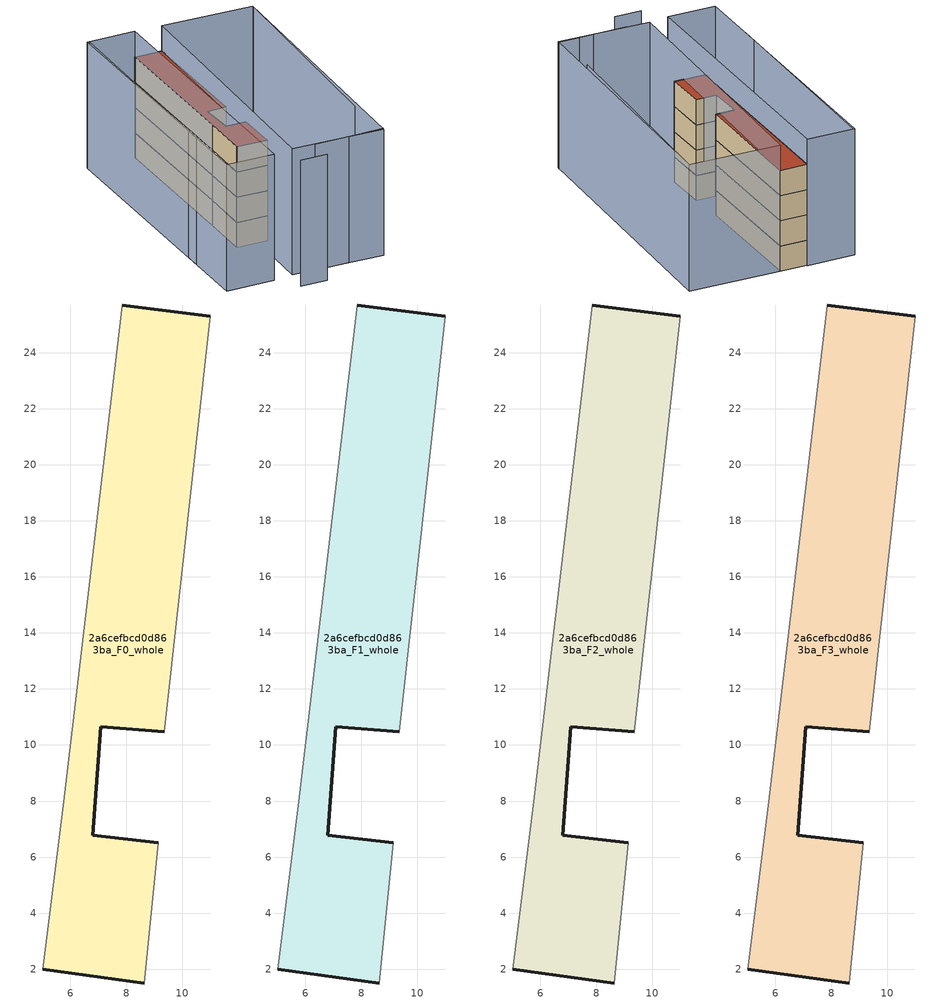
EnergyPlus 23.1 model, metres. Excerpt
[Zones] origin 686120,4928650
2a6cefbcd0d863ba_F0_whole
 floor ground (EU_floor_Construction): 8.64,1.5 9.14,6.5 6.8,6.78 7.08,10.64 9.35,10.47 11,25.3 7.85,25.7 5.75,7.83 5.01,2 z0
 wall outside (EU_wall_Construction): 9.35,10.47 7.08,10.64 6.8,6.78 9.14,6.5 / 8.64,1.5 5.01,2 / 7.85,25.7 11,25.3 z0:3
 wall adiabatic (EU_wall_Construction): 11,25.3 9.35,10.47 / 9.14,6.5 8.64,1.5 / 5.01,2 5.75,7.83 7.85,25.7 z0:3
2a6cefbcd0d863ba_F1_whole
 floor to 2a6cefbcd0d863ba_F0_whole (EU_floor_Construction): 8.64,1.5 9.14,6.5 6.8,6.78 7.08,10.64 9.35,10.47 11,25.3 7.85,25.7 5.75,7.83 5.01,2 z3
 wall outside (EU_wall_Construction): 9.35,10.47 7.08,10.64 6.8,6.78 9.14,6.5 / 8.64,1.5 5.01,2 / 7.85,25.7 11,25.3 z3:6
 wall adiabatic (EU_wall_Construction): 11,25.3 9.35,10.47 / 9.14,6.5 8.64,1.5 / 5.01,2 5.75,7.83 7.85,25.7 z3:6
2a6cefbcd0d863ba_F2_whole
 floor to 2a6cefbcd0d863ba_F1_whole (EU_floor_Construction): 8.64,1.5 9.14,6.5 6.8,6.78 7.08,10.64 9.35,10.47 11,25.3 7.85,25.7 5.75,7.83 5.01,2 z6
 wall outside (EU_wall_Construction): 9.35,10.47 7.08,10.64 6.8,6.78 9.14,6.5 / 8.64,1.5 5.01,2 / 7.85,25.7 11,25.3 z6:9
 wall adiabatic (EU_wall_Construction): 11,25.3 9.35,10.47 / 9.14,6.5 8.64,1.5 / 5.01,2 5.75,7.83 7.85,25.7 z6:9
2a6cefbcd0d863ba_F3_whole
 floor to 2a6cefbcd0d863ba_F2_whole (EU_floor_Construction): 8.64,1.5 9.14,6.5 6.8,6.78 7.08,10.64 9.35,10.47 11,25.3 7.85,25.7 5.75,7.83 5.01,2 z9
 wall outside (EU_wall_Construction): 9.35,10.47 7.08,10.64 6.8,6.78 9.14,6.5 / 8.64,1.5 5.01,2 / 7.85,25.7 11,25.3 z9:12
 wall adiabatic (EU_wall_Construction): 11,25.3 9.35,10.47 / 9.14,6.5 8.64,1.5 / 5.01,2 5.75,7.83 7.85,25.7 z9:12
 roof outside (EU_roof_Construction): 11,25.3 9.35,10.47 7.08,10.64 6.8,6.78 9.14,6.5 8.64,1.5 5.01,2 5.75,7.83 7.85,25.7 z12
shading: 5.6,-9.27 8.75,-9.7 / 14.62,-7.65 17.02,-7.96 / 17.48,-1.9 21.53,23.45 / 8.97,-7.01 14.61,-7.75 / 2.45,26.39 -0.74,1.15 / 21.65,23.75 17,-8.12 / 17,-8.12 6.35,-6.57 / 6.35,-6.57 11,25.3 / 11,25.3 21.65,23.75 / 7.86,25.76 4.06,-6.54 / 4.06,-6.54 -1.55,-5.88 / -1.55,-5.88 2.25,26.42 / 2.25,26.42 7.86,25.76 z0:15
[Building]
EU S2 Campaign: North Axis=0; Terrain=City; Solar Distribution=FullExterior
[Site:Location]
Bologna: Latitude=44.5; Longitude=11.25; Time Zone=1; Elevation=37
[SizingPeriod:WeatherFileDays]
AnnualSizingPeriod: Begin Month=1; Begin Day of Month=1; End Month=12; End Day of Month=31; Day of Week for Start Day=Monday; Use Weather File Daylight Saving Period=No; Use Weather File Rain and Snow Indicators=No
[MATERIAL]
EU_InternalMass_Material: Roughness=MediumRough; Thickness=0.1; Conductivity=1; Density=1800; Specific Heat=900; Thermal Absorptance=0.9; Solar Absorptance=0.7; Visible Absorptance=0.7
[MATERIAL:NOMASS] Roughness=MediumRough; Thermal Absorptance=0.9; Solar Absorptance=0.7; Visible Absorptance=0.7
Name | Thermal Resistance
EU_wall_NoMass | 0.937881
EU_roof_NoMass | 0.548572
EU_floor_NoMass | 0.71348
[CONSTRUCTION]
EU_wall_Construction: EU_wall_NoMass
EU_roof_Construction: EU_roof_NoMass
EU_floor_Construction: EU_floor_NoMass
EU_InternalMass_Construction: EU_InternalMass_Material
[ZONE] Type=1; Multiplier=1; Ceiling Height=autocalculate; Floor Area=autocalculate; Part of Total Floor Area=Yes
Name | Volume
2a6cefbcd0d863ba_F0_whole | 211.295
2a6cefbcd0d863ba_F1_whole; 2a6cefbcd0d863ba_F2_whole; 2a6cefbcd0d863ba_F3_whole | 211.293
[INTERNALMASS] Construction=EU_InternalMass_Construction; Surface Area=70.4314
Name | Zone or ZoneList
2a6cefbcd0d863ba_F0_whole_EU_InternalMass | 2a6cefbcd0d863ba_F0_whole
2a6cefbcd0d863ba_F1_whole_EU_InternalMass | 2a6cefbcd0d863ba_F1_whole
2a6cefbcd0d863ba_F2_whole_EU_InternalMass | 2a6cefbcd0d863ba_F2_whole
2a6cefbcd0d863ba_F3_whole_EU_InternalMass | 2a6cefbcd0d863ba_F3_whole
[OTHEREQUIPMENT] Fuel Type=Electricity; Design Level Calculation Method=Watts/Area; Power per Zone Floor Area=1; Fraction Latent=0; Fraction Radiant=0; Fraction Lost=0; Carbon Dioxide Generation Rate=0; EndUse Subcategory=EU_Step8_InternalGains
Name | Zone or ZoneList or Space or SpaceList | Schedule
EU_Step8_InternalGain_2a6cefbcd0d863ba_F0_whole_f000 | 2a6cefbcd0d863ba_F0_whole | EU_Step8_GainSchedule_2a6cefbcd0d863ba_F0_whole_f000
EU_Step8_InternalGain_2a6cefbcd0d863ba_F1_whole_f000 | 2a6cefbcd0d863ba_F1_whole | EU_Step8_GainSchedule_2a6cefbcd0d863ba_F1_whole_f000
EU_Step8_InternalGain_2a6cefbcd0d863ba_F2_whole_f000 | 2a6cefbcd0d863ba_F2_whole | EU_Step8_GainSchedule_2a6cefbcd0d863ba_F2_whole_f000
EU_Step8_InternalGain_2a6cefbcd0d863ba_F3_whole_f000 | 2a6cefbcd0d863ba_F3_whole | EU_Step8_GainSchedule_2a6cefbcd0d863ba_F3_whole_f000
[ZONEVENTILATION:DESIGNFLOWRATE] Schedule=EU_AlwaysOn; Design Flow Rate Calculation Method=AirChanges/Hour; Air Changes per Hour=0.687892; Ventilation Type=Natural; Fan Pressure Rise=0; Fan Total Efficiency=1; Constant Term Coefficient=1; Temperature Term Coefficient=0; Velocity Term Coefficient=0; Velocity Squared Term Coefficient=0; Minimum Indoor Temperature=-100; Maximum Indoor Temperature=100; Delta Temperature=-100; Minimum Outdoor Temperature=-100; Maximum Outdoor Temperature=100; Maximum Wind Speed=40
Name | Zone or ZoneList or Space or SpaceList
EU_ConstantAir_2a6cefbcd0d863ba_F0_whole | 2a6cefbcd0d863ba_F0_whole
EU_ConstantAir_2a6cefbcd0d863ba_F1_whole | 2a6cefbcd0d863ba_F1_whole
EU_ConstantAir_2a6cefbcd0d863ba_F2_whole | 2a6cefbcd0d863ba_F2_whole
EU_ConstantAir_2a6cefbcd0d863ba_F3_whole | 2a6cefbcd0d863ba_F3_whole
[HVACTEMPLATE:THERMOSTAT] Constant Heating Setpoint=20; Constant Cooling Setpoint=50
EU_HeatOnly_2a6cefbcd0d863ba_F0_whole; EU_HeatOnly_2a6cefbcd0d863ba_F1_whole; EU_HeatOnly_2a6cefbcd0d863ba_F2_whole; EU_HeatOnly_2a6cefbcd0d863ba_F3_whole
[HVACTEMPLATE:ZONE:IDEALLOADSAIRSYSTEM] System Availability Schedule=EU_AlwaysOn; Maximum Heating Supply Air Temperature=50; Minimum Cooling Supply Air Temperature=13; Maximum Heating Supply Air Humidity Ratio=0.0156; Minimum Cooling Supply Air Humidity Ratio=0.0077; Heating Limit=NoLimit; Cooling Limit=NoLimit; Heating Availability Schedule=EU_AlwaysOn; Cooling Availability Schedule=EU_CoolingOff; Dehumidification Control Type=ConstantSensibleHeatRatio; Cooling Sensible Heat Ratio=0.7; Dehumidification Setpoint=60; Humidification Control Type=None; Humidification Setpoint=30; Outdoor Air Method=None; Outdoor Air Flow Rate per Person=0.00944; Outdoor Air Flow Rate per Zone Floor Area=0; Outdoor Air Flow Rate per Zone=0; Demand Controlled Ventilation Type=None; Outdoor Air Economizer Type=NoEconomizer; Heat Recovery Type=None; Sensible Heat Recovery Effectiveness=0.7; Latent Heat Recovery Effectiveness=0.65
Name | Template Thermostat
2a6cefbcd0d863ba_F0_whole | EU_HeatOnly_2a6cefbcd0d863ba_F0_whole
2a6cefbcd0d863ba_F1_whole | EU_HeatOnly_2a6cefbcd0d863ba_F1_whole
2a6cefbcd0d863ba_F2_whole | EU_HeatOnly_2a6cefbcd0d863ba_F2_whole
2a6cefbcd0d863ba_F3_whole | EU_HeatOnly_2a6cefbcd0d863ba_F3_whole
[SIZING:ZONE] Zone Cooling Design Supply Air Temperature Input Method=SupplyAirTemperature; Zone Cooling Design Supply Air Temperature=13; Zone Heating Design Supply Air Temperature Input Method=SupplyAirTemperature; Zone Heating Design Supply Air Temperature=50; Zone Cooling Design Supply Air Humidity Ratio=0.008; Zone Heating Design Supply Air Humidity Ratio=0.008; Cooling Design Air Flow Method=DesignDay; Cooling Design Air Flow Rate=0; Cooling Minimum Air Flow per Zone Floor Area=0.000762; Cooling Minimum Air Flow=0; Cooling Minimum Air Flow Fraction=0.2; Heating Design Air Flow Method=DesignDay; Heating Design Air Flow Rate=0; Heating Maximum Air Flow per Zone Floor Area=0.002032; Heating Maximum Air Flow=0.141576; Heating Maximum Air Flow Fraction=0.3; Account for Dedicated Outdoor Air System=No; Dedicated Outdoor Air System Control Strategy=NeutralSupplyAir; Dedicated Outdoor Air Low Setpoint Temperature for Design=autosize; Dedicated Outdoor Air High Setpoint Temperature for Design=autosize; Zone Load Sizing Method=Sensible Load Only No Latent Load; Zone Latent Cooling Design Supply Air Humidity Ratio Input Method=HumidityRatioDifference; Zone Cooling Design Supply Air Humidity Ratio Difference=0.005; Zone Latent Heating Design Supply Air Humidity Ratio Input Method=HumidityRatioDifference; Zone Humidification Design Supply Air Humidity Ratio Difference=0.005
2a6cefbcd0d863ba_F0_whole; 2a6cefbcd0d863ba_F1_whole; 2a6cefbcd0d863ba_F2_whole; 2a6cefbcd0d863ba_F3_whole
[SCHEDULE:CONSTANT]
Name | Hourly Value
EU_AlwaysOn | 1
EU_CoolingOff | 0
[SCHEDULE:FILE] Column Number=1; Rows to Skip at Top=0; Number of Hours of Data=8760; Column Separator=Comma; Interpolate to Timestep=No; Minutes per Item=60; Adjust Schedule for Daylight Savings=Yes
Name | File
EU_Step8_GainSchedule_2a6cefbcd0d863ba_F0_whole_f000 | ../../schedules/2a6cefbcd0d863ba/2a6cefbcd0d863ba_F0_whole_f000_gain.csv
EU_Step8_GainSchedule_2a6cefbcd0d863ba_F1_whole_f000 | ../../schedules/2a6cefbcd0d863ba/2a6cefbcd0d863ba_F1_whole_f000_gain.csv
EU_Step8_GainSchedule_2a6cefbcd0d863ba_F2_whole_f000 | ../../schedules/2a6cefbcd0d863ba/2a6cefbcd0d863ba_F2_whole_f000_gain.csv
EU_Step8_GainSchedule_2a6cefbcd0d863ba_F3_whole_f000 | ../../schedules/2a6cefbcd0d863ba/2a6cefbcd0d863ba_F3_whole_f000_gain.csv
